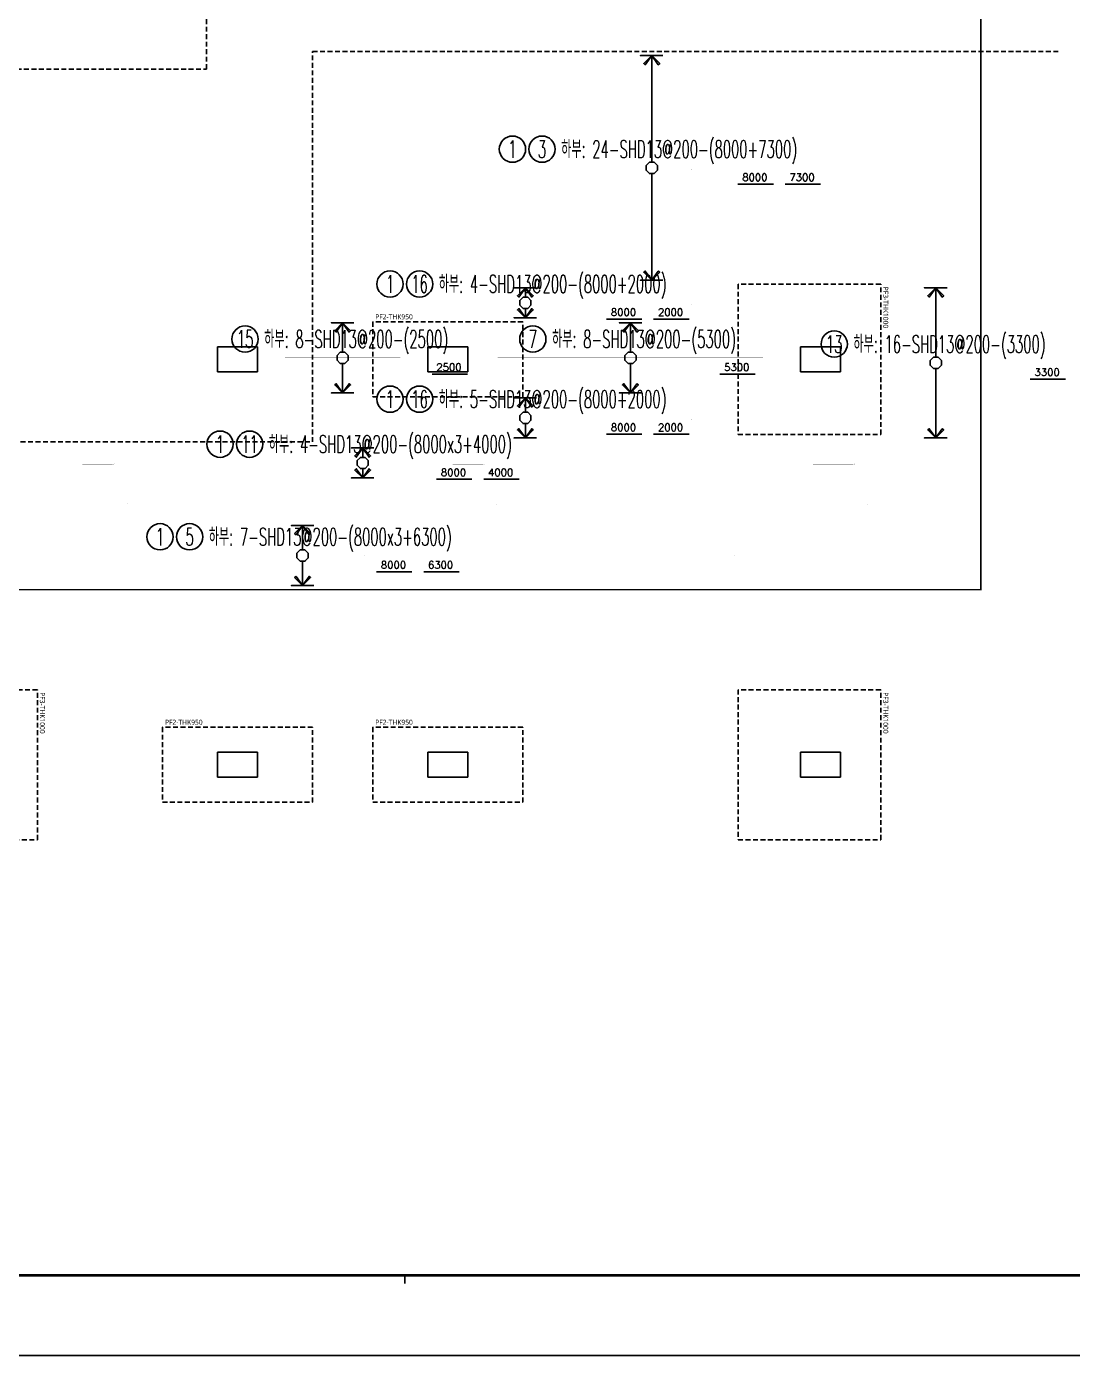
# Model space of a CAD drawing. Header units: millimetres. Extents: x 321717 to 696608, y -514806 to -16026.
# Drawn here: x 441112 to 462008, y -337232 to -310683 of the extents above; entities that cross this region are included whole.
import ezdxf
from ezdxf.enums import TextEntityAlignment as Align

# ---------------------------------------------------------------- set-up
doc = ezdxf.new("R2010")
doc.units = ezdxf.units.MM
doc.header["$LTSCALE"] = 65
doc.linetypes.add('XS-기초$0$HID', pattern=[2.3, 1.5, -0.8])
for name, color, linetype in [('NAME-F', 6, 'Continuous'), ('XDIM', 7, 'Continuous'), ('XREBAR', 1, 'Continuous'), ('XS-기초$0$MAT', 3, 'XS-기초$0$HID'), ('XS-기초$0$PILE-P', 4, 'XS-기초$0$HID'), ('XS-기초$0$WALL', 11, 'Continuous'), ('XS-기초$0$기초연단', 3, 'Continuous'), ('XTAG', 7, 'Continuous'), ('기초꺽임', 7, 'Continuous')]:
    doc.layers.add(name, color=color, linetype=linetype)
doc.layers.add('XS-기초$0$DEFPOINT', color=144, linetype='Continuous', plot=False)
doc.styles.add('XRebar', font='Romans.shx', dxfattribs={"bigfont": 'whgtxt.shx'})
doc.styles.add('XRebar2', font='Romans.shx')
doc.styles.add('XS-기초$0$맑은고딕', font='malgun_0.ttf')

# ---------------------------------------------------------------- blocks, each defined once
blk = doc.blocks.new('XS-기초$0$PF3')
at = {"layer": 'XS-기초$0$MAT', "linetype": 'XS-기초$0$HID'}
blk.add_lwpolyline([(-1500, -1650), (1500, -1650), (1500, 1200), (-1500, 1200)], close=True, dxfattribs=at)
at = {"layer": 'XS-기초$0$DEFPOINT', "color": 1, "style": 'XS-기초$0$맑은고딕'}
blk.add_text('PF3-THK1000', height=100, dxfattribs=at).set_placement((-1450, 1300), align=Align.MIDDLE_LEFT)
blk = doc.blocks.new('XS-기초$0$PF2')
at = {"layer": 'XS-기초$0$MAT', "linetype": 'XS-기초$0$HID'}
blk.add_lwpolyline([(-1500, -750), (1500, -750), (1500, 750), (-1500, 750)], close=True, dxfattribs=at)
at = {"layer": 'XS-기초$0$DEFPOINT', "color": 1, "style": 'XS-기초$0$맑은고딕'}
blk.add_text('PF2-THK950', height=100, dxfattribs=at).set_placement((-1450, 850), align=Align.MIDDLE_LEFT)
blk = doc.blocks.new('asdraa')
at = {"layer": 'XS-기초$0$WALL', "color": 5}
for p, q in [((9086, 8700), (9086, 8200)), ((9886, 8700), (9086, 8700)), ((9886, 8200), (9886, 8700)), ((13286, 8700), (13286, 8200)), ((14086, 8700), (13286, 8700)), ((14086, 8200), (14086, 8700)), ((20736, 8700), (20736, 8200)), ((21536, 8700), (20736, 8700)), ((21536, 8200), (21536, 8700)), ((9086, 8200), (9886, 8200)), ((13286, 8200), (14086, 8200)), ((20736, 8200), (21536, 8200)), ((9086, 600), (9086, 100)), ((9886, 600), (9086, 600)), ((9886, 100), (9886, 600)), ((13286, 600), (13286, 100)), ((14086, 600), (13286, 600)), ((14086, 100), (14086, 600)), ((20736, 600), (20736, 100)), ((21536, 600), (20736, 600)), ((21536, 100), (21536, 600)), ((9086, 100), (9886, 100)), ((13286, 100), (14086, 100)), ((20736, 100), (21536, 100))]:
    blk.add_line(p, q, dxfattribs=at)
at = {"layer": 'XS-기초$0$기초연단', "linetype": 'XS-기초$0$HID'}
for p, q in [((8866, 14250), (8866, 23621)), ((10986, 14600), (25881, 14600)), ((10986, 6800), (10986, 14600)), ((-22289, 14250), (8866, 14250)), ((-25496, 6800), (10986, 6800))]:
    blk.add_line(p, q, dxfattribs=at)
at = {"layer": '기초꺽임', "color": 1, "const_width": 30}
blk.add_lwpolyline([(-22289, 23621), (-22289, 0), (0, 0), (0, 3850), (24336, 3850), (24336, 23621)], dxfattribs=at)
at = {"layer": 'XS-기초$0$PILE-P', "rotation": 270}
for p in [(21136, 8450), (4286, 350), (21136, 350)]:
    blk.add_blockref('XS-기초$0$PF3', p, dxfattribs=at)
at = {"layer": 'XS-기초$0$PILE-P'}
for p in [(13686, 8450), (9486, 350), (13686, 350)]:
    blk.add_blockref('XS-기초$0$PF2', p, dxfattribs=at)
blk = doc.blocks.new('dhs_sheet2e')
at = {"color": 7}
blk.add_line((55508.9, 1997.6), (55508.9, 1797.9), dxfattribs=at)
blk.add_lwpolyline([(84000, 0), (84000, 59329.4), (0, 59329.4), (0, 0)], close=True, dxfattribs=at)
at = {"color": 30, "const_width": 64.9}
blk.add_lwpolyline([(81003.6, 57331.7), (2996.4, 57331.7), (2996.4, 1997.6), (81003.6, 1997.6)], close=True, dxfattribs=at)
blk = doc.blocks.new('SDHSDHS')
at = {"color": 255, "xscale": 0.75, "yscale": 0.75, "zscale": 0.75}
blk.add_blockref('dhs_sheet2e', (0, 0), dxfattribs=at)
blk = doc.blocks.new('*U66', base_point=(457544.2278, -317026.577))
at = {"layer": 'XTAG', "color": 0, "linetype": 'Continuous', "ltscale": 6.95304e-310}
blk.add_circle((457248.9153, -317026.577), 262.5, dxfattribs=at)
at = {"layer": 'XTAG', "color": 0, "linetype": 'Continuous', "ltscale": 6.95304e-310, "style": 'XRebar', "width": 0.55}
blk.add_text('13', height=350, dxfattribs=at).set_placement((457248.9153, -317026.577), align=Align.MIDDLE_CENTER)
blk.add_text('하부: 16-SHD13@200-(3300)', height=350, dxfattribs=at).set_placement((457631.7278, -317026.577), align=Align.MIDDLE_LEFT)
blk = doc.blocks.new('*U68', base_point=(445772.7992, -316926.577))
at = {"layer": 'XTAG', "color": 0, "linetype": 'Continuous', "ltscale": 6.95304e-310}
blk.add_circle((445477.4867, -316926.577), 262.5, dxfattribs=at)
at = {"layer": 'XTAG', "color": 0, "linetype": 'Continuous', "ltscale": 6.95304e-310, "style": 'XRebar', "width": 0.55}
blk.add_text('하부: 8-SHD13@200-(2500)', height=350, dxfattribs=at).set_placement((445860.2992, -316926.577), align=Align.MIDDLE_LEFT)
blk.add_text('15', height=350, dxfattribs=at).set_placement((445477.4867, -316926.577), align=Align.MIDDLE_CENTER)
blk = doc.blocks.new('*U69', base_point=(451522.7992, -316926.577))
at = {"layer": 'XTAG', "color": 0, "linetype": 'Continuous', "ltscale": 6.95304e-310}
blk.add_circle((451227.4867, -316926.577), 262.5, dxfattribs=at)
at = {"layer": 'XTAG', "color": 0, "linetype": 'Continuous', "ltscale": 6.95304e-310, "style": 'XRebar', "width": 0.55}
blk.add_text('하부: 8-SHD13@200-(5300)', height=350, dxfattribs=at).set_placement((451610.2992, -316926.577), align=Align.MIDDLE_LEFT)
blk.add_text('7', height=350, dxfattribs=at).set_placement((451227.4867, -316926.577), align=Align.MIDDLE_CENTER)
blk = doc.blocks.new('*U88', base_point=(444664.1385, -320876.577))
at = {"layer": 'XTAG', "color": 0, "linetype": 'Continuous', "ltscale": 6.95304e-310}
for centre in [(443778.201, -320876.577), (444368.826, -320876.577)]:
    blk.add_circle(centre, 262.5, dxfattribs=at)
at = {"layer": 'XTAG', "color": 0, "linetype": 'Continuous', "ltscale": 6.95304e-310, "style": 'XRebar', "width": 0.55}
for s, p in [('1', (443778.201, -320876.577)), ('5', (444368.826, -320876.577))]:
    blk.add_text(s, height=350, dxfattribs=at).set_placement(p, align=Align.MIDDLE_CENTER)
blk.add_text('하부: 7-SHD13@200-(8000x3+6300)', height=350, dxfattribs=at).set_placement((444751.6385, -320876.577), align=Align.MIDDLE_LEFT)
blk = doc.blocks.new('*U91', base_point=(445864.1384, -319026.577))
at = {"layer": 'XTAG', "color": 0, "linetype": 'Continuous', "ltscale": 6.95304e-310}
for centre in [(444978.2009, -319026.577), (445568.8259, -319026.577)]:
    blk.add_circle(centre, 262.5, dxfattribs=at)
at = {"layer": 'XTAG', "color": 0, "linetype": 'Continuous', "ltscale": 6.95304e-310, "style": 'XRebar', "width": 0.55}
for s, p in [('1', (444978.2009, -319026.577)), ('11', (445568.8259, -319026.577))]:
    blk.add_text(s, height=350, dxfattribs=at).set_placement(p, align=Align.MIDDLE_CENTER)
blk.add_text('하부: 4-SHD13@200-(8000x3+4000)', height=350, dxfattribs=at).set_placement((445951.6384, -319026.577), align=Align.MIDDLE_LEFT)
blk = doc.blocks.new('*U92', base_point=(449259.4956, -318126.577))
at = {"layer": 'XTAG', "color": 0, "linetype": 'Continuous', "ltscale": 6.95304e-310}
for centre in [(448373.5581, -318126.577), (448964.1831, -318126.577)]:
    blk.add_circle(centre, 262.5, dxfattribs=at)
at = {"layer": 'XTAG', "color": 0, "linetype": 'Continuous', "ltscale": 6.95304e-310, "style": 'XRebar', "width": 0.55}
for s, p in [('1', (448373.5581, -318126.577)), ('16', (448964.1831, -318126.577))]:
    blk.add_text(s, height=350, dxfattribs=at).set_placement(p, align=Align.MIDDLE_CENTER)
blk.add_text('하부: 5-SHD13@200-(8000+2000)', height=350, dxfattribs=at).set_placement((449346.9956, -318126.577), align=Align.MIDDLE_LEFT)
blk = doc.blocks.new('*U93', base_point=(449259.4956, -315826.577))
at = {"layer": 'XTAG', "color": 0, "linetype": 'Continuous', "ltscale": 6.95304e-310}
for centre in [(448373.5581, -315826.577), (448964.1831, -315826.577)]:
    blk.add_circle(centre, 262.5, dxfattribs=at)
at = {"layer": 'XTAG', "color": 0, "linetype": 'Continuous', "ltscale": 6.95304e-310, "style": 'XRebar', "width": 0.55}
for s, p in [('1', (448373.5581, -315826.577)), ('16', (448964.1831, -315826.577))]:
    blk.add_text(s, height=350, dxfattribs=at).set_placement(p, align=Align.MIDDLE_CENTER)
blk.add_text('하부: 4-SHD13@200-(8000+2000)', height=350, dxfattribs=at).set_placement((449346.9956, -315826.577), align=Align.MIDDLE_LEFT)
blk = doc.blocks.new('*U94', base_point=(451705.9242, -313131.577))
at = {"layer": 'XTAG', "color": 0, "linetype": 'Continuous', "ltscale": 6.95304e-310}
for centre in [(450819.9867, -313131.577), (451410.6117, -313131.577)]:
    blk.add_circle(centre, 262.5, dxfattribs=at)
at = {"layer": 'XTAG', "color": 0, "linetype": 'Continuous', "ltscale": 6.95304e-310, "style": 'XRebar', "width": 0.55}
for s, p in [('1', (450819.9867, -313131.577)), ('3', (451410.6117, -313131.577))]:
    blk.add_text(s, height=350, dxfattribs=at).set_placement(p, align=Align.MIDDLE_CENTER)
blk.add_text('하부: 24-SHD13@200-(8000+7300)', height=350, dxfattribs=at).set_placement((451793.4242, -313131.577), align=Align.MIDDLE_LEFT)

msp = doc.modelspace()

# ---------------------------------------------------------------- linework, layer by layer
at = {"layer": 'XDIM', "color": 250, "linetype": 'Continuous', "ltscale": 4.8161e-312}
for p, q in [((455185.8, -313306.6), (455185.8, -313306.6)), ((456127.2, -313306.6), (456127.2, -313306.6)), ((452559.8, -316001.6), (452559.8, -316001.6)), ((453501.2, -316001.6), (453501.2, -316001.6)), ((449073.1, -317101.6), (449073.1, -317101.6)), ((454823.1, -317101.6), (454823.1, -317101.6)), ((461024.1, -317201.6), (461024.1, -317201.6)), ((452559.8, -318301.6), (452559.8, -318301.6)), ((453501.2, -318301.6), (453501.2, -318301.6)), ((449164.4, -319201.6), (449164.4, -319201.6)), ((450105.8, -319201.6), (450105.8, -319201.6)), ((447964.4, -321051.6), (447964.4, -321051.6)), ((448905.8, -321051.6), (448905.8, -321051.6))]:
    msp.add_line(p, q, dxfattribs=at)
at = {"layer": 'XDIM', "color": 4, "linetype": 'Continuous'}
for points in [[(453602.3, -312384.1), (453602.3, -313394.1), (453555.7, -313394.1), (453648.9, -313394.1), (453714.8, -313460), (453714.8, -313553.2), (453648.9, -313619.1), (453555.7, -313619.1), (453489.8, -313553.2), (453489.8, -313460), (453555.7, -313394.1), (453602.3, -313394.1), (453602.3, -312384.1), (453602.3, -312384.1), (453602.3, -311261.6), (453761.4, -311420.7), (453731.3, -311445.9), (453602.3, -311261.6), (453443.2, -311420.7), (453473.2, -311445.9), (453602.3, -311261.6), (453377.3, -311261.6), (453827.3, -311261.6)], [(453602.3, -314629.1), (453602.3, -313619.1), (453648.9, -313619.1), (453555.7, -313619.1), (453489.8, -313553.2), (453489.8, -313460), (453555.7, -313394.1), (453648.9, -313394.1), (453714.8, -313460), (453714.8, -313553.2), (453648.9, -313619.1), (453602.3, -313619.1), (453602.3, -314629.1), (453602.3, -314629.1), (453602.3, -315751.6), (453443.2, -315592.5), (453473.2, -315567.3), (453602.3, -315751.6), (453761.4, -315592.5), (453731.3, -315567.3), (453602.3, -315751.6), (453377.3, -315751.6), (453827.3, -315751.6)]]:
    msp.add_lwpolyline(points, dxfattribs=at)
at = {"layer": 'XDIM', "color": 1, "linetype": 'Continuous', "ltscale": 4.8161e-312}
for points in [[(455325.8, -313831.6), (456032.7, -313831.6)], [(456267.2, -313831.6), (456974.1, -313831.6)], [(452699.8, -316526.6), (453406.7, -316526.6)], [(453641.2, -316526.6), (454348.1, -316526.6)], [(449213.1, -317626.6), (449920, -317626.6)], [(454963.1, -317626.6), (455670, -317626.6)], [(461164.1, -317726.6), (461871, -317726.6)], [(452699.8, -318826.6), (453406.7, -318826.6)], [(453641.2, -318826.6), (454348.1, -318826.6)], [(449304.4, -319726.6), (450011.3, -319726.6)], [(450245.8, -319726.6), (450952.7, -319726.6)], [(448104.4, -321576.6), (448811.3, -321576.6)], [(449045.8, -321576.6), (449752.7, -321576.6)]]:
    msp.add_lwpolyline(points, dxfattribs=at)
at = {"layer": 'XDIM', "color": 4, "linetype": 'Continuous', "ltscale": 3.44899e-307}
for points in [[(451077.3, -316051.6), (451077.3, -316089.1), (451030.7, -316089.1), (451123.9, -316089.1), (451189.8, -316155), (451189.8, -316248.2), (451123.9, -316314.1), (451030.7, -316314.1), (450964.8, -316248.2), (450964.8, -316155), (451030.7, -316089.1), (451077.3, -316089.1), (451077.3, -316051.6), (451077.3, -316051.6), (451077.3, -315901.6), (451236.4, -316060.7), (451206.3, -316085.9), (451077.3, -315901.6), (450918.2, -316060.7), (450948.2, -316085.9), (451077.3, -315901.6), (450852.3, -315901.6), (451302.3, -315901.6)], [(459277.3, -316651.6), (459277.3, -317289.1), (459230.7, -317289.1), (459323.9, -317289.1), (459389.8, -317355), (459389.8, -317448.2), (459323.9, -317514.1), (459230.7, -317514.1), (459164.8, -317448.2), (459164.8, -317355), (459230.7, -317289.1), (459277.3, -317289.1), (459277.3, -316651.6), (459277.3, -316651.6), (459277.3, -315901.6), (459436.4, -316060.7), (459406.3, -316085.9), (459277.3, -315901.6), (459118.2, -316060.7), (459148.2, -316085.9), (459277.3, -315901.6), (459052.3, -315901.6), (459502.3, -315901.6)], [(451077.3, -316351.6), (451077.3, -316314.1), (451123.9, -316314.1), (451030.7, -316314.1), (450964.8, -316248.2), (450964.8, -316155), (451030.7, -316089.1), (451123.9, -316089.1), (451189.8, -316155), (451189.8, -316248.2), (451123.9, -316314.1), (451077.3, -316314.1), (451077.3, -316351.6), (451077.3, -316351.6), (451077.3, -316501.6), (450918.2, -316342.5), (450948.2, -316317.3), (451077.3, -316501.6), (451236.4, -316342.5), (451206.3, -316317.3), (451077.3, -316501.6), (450852.3, -316501.6), (451302.3, -316501.6)], [(447427.3, -316951.6), (447427.3, -317189.1), (447380.7, -317189.1), (447473.9, -317189.1), (447539.8, -317255), (447539.8, -317348.2), (447473.9, -317414.1), (447380.7, -317414.1), (447314.8, -317348.2), (447314.8, -317255), (447380.7, -317189.1), (447427.3, -317189.1), (447427.3, -316951.6), (447427.3, -316951.6), (447427.3, -316601.6), (447586.4, -316760.7), (447556.3, -316785.9), (447427.3, -316601.6), (447268.2, -316760.7), (447298.2, -316785.9), (447427.3, -316601.6), (447202.3, -316601.6), (447652.3, -316601.6)], [(453177.3, -316951.6), (453177.3, -317189.1), (453130.7, -317189.1), (453223.9, -317189.1), (453289.8, -317255), (453289.8, -317348.2), (453223.9, -317414.1), (453130.7, -317414.1), (453064.8, -317348.2), (453064.8, -317255), (453130.7, -317189.1), (453177.3, -317189.1), (453177.3, -316951.6), (453177.3, -316951.6), (453177.3, -316601.6), (453336.4, -316760.7), (453306.3, -316785.9), (453177.3, -316601.6), (453018.2, -316760.7), (453048.2, -316785.9), (453177.3, -316601.6), (452952.3, -316601.6), (453402.3, -316601.6)], [(447427.3, -317651.6), (447427.3, -317414.1), (447473.9, -317414.1), (447380.7, -317414.1), (447314.8, -317348.2), (447314.8, -317255), (447380.7, -317189.1), (447473.9, -317189.1), (447539.8, -317255), (447539.8, -317348.2), (447473.9, -317414.1), (447427.3, -317414.1), (447427.3, -317651.6), (447427.3, -317651.6), (447427.3, -318001.6), (447268.2, -317842.5), (447298.2, -317817.3), (447427.3, -318001.6), (447586.4, -317842.5), (447556.3, -317817.3), (447427.3, -318001.6), (447202.3, -318001.6), (447652.3, -318001.6)], [(453177.3, -317651.6), (453177.3, -317414.1), (453223.9, -317414.1), (453130.7, -317414.1), (453064.8, -317348.2), (453064.8, -317255), (453130.7, -317189.1), (453223.9, -317189.1), (453289.8, -317255), (453289.8, -317348.2), (453223.9, -317414.1), (453177.3, -317414.1), (453177.3, -317651.6), (453177.3, -317651.6), (453177.3, -318001.6), (453018.2, -317842.5), (453048.2, -317817.3), (453177.3, -318001.6), (453336.4, -317842.5), (453306.3, -317817.3), (453177.3, -318001.6), (452952.3, -318001.6), (453402.3, -318001.6)], [(459277.3, -318151.6), (459277.3, -317514.1), (459323.9, -317514.1), (459230.7, -317514.1), (459164.8, -317448.2), (459164.8, -317355), (459230.7, -317289.1), (459323.9, -317289.1), (459389.8, -317355), (459389.8, -317448.2), (459323.9, -317514.1), (459277.3, -317514.1), (459277.3, -318151.6), (459277.3, -318151.6), (459277.3, -318901.6), (459118.2, -318742.5), (459148.2, -318717.3), (459277.3, -318901.6), (459436.4, -318742.5), (459406.3, -318717.3), (459277.3, -318901.6), (459052.3, -318901.6), (459502.3, -318901.6)], [(451077.3, -318301.6), (451077.3, -318389.1), (451030.7, -318389.1), (451123.9, -318389.1), (451189.8, -318455), (451189.8, -318548.2), (451123.9, -318614.1), (451030.7, -318614.1), (450964.8, -318548.2), (450964.8, -318455), (451030.7, -318389.1), (451077.3, -318389.1), (451077.3, -318301.6), (451077.3, -318301.6), (451077.3, -318101.6), (451236.4, -318260.7), (451206.3, -318285.9), (451077.3, -318101.6), (450918.2, -318260.7), (450948.2, -318285.9), (451077.3, -318101.6), (450852.3, -318101.6), (451302.3, -318101.6)], [(451077.3, -318701.6), (451077.3, -318614.1), (451123.9, -318614.1), (451030.7, -318614.1), (450964.8, -318548.2), (450964.8, -318455), (451030.7, -318389.1), (451123.9, -318389.1), (451189.8, -318455), (451189.8, -318548.2), (451123.9, -318614.1), (451077.3, -318614.1), (451077.3, -318701.6), (451077.3, -318701.6), (451077.3, -318901.6), (450918.2, -318742.5), (450948.2, -318717.3), (451077.3, -318901.6), (451236.4, -318742.5), (451206.3, -318717.3), (451077.3, -318901.6), (450852.3, -318901.6), (451302.3, -318901.6)], [(446627.3, -320951.6), (446627.3, -321139.1), (446580.7, -321139.1), (446673.9, -321139.1), (446739.8, -321205), (446739.8, -321298.2), (446673.9, -321364.1), (446580.7, -321364.1), (446514.8, -321298.2), (446514.8, -321205), (446580.7, -321139.1), (446627.3, -321139.1), (446627.3, -320951.6), (446627.3, -320951.6), (446627.3, -320651.6), (446786.4, -320810.7), (446756.3, -320835.9), (446627.3, -320651.6), (446468.2, -320810.7), (446498.2, -320835.9), (446627.3, -320651.6), (446402.3, -320651.6), (446852.3, -320651.6)], [(446627.3, -321551.6), (446627.3, -321364.1), (446673.9, -321364.1), (446580.7, -321364.1), (446514.8, -321298.2), (446514.8, -321205), (446580.7, -321139.1), (446673.9, -321139.1), (446739.8, -321205), (446739.8, -321298.2), (446673.9, -321364.1), (446627.3, -321364.1), (446627.3, -321551.6), (446627.3, -321551.6), (446627.3, -321851.6), (446468.2, -321692.5), (446498.2, -321667.3), (446627.3, -321851.6), (446786.4, -321692.5), (446756.3, -321667.3), (446627.3, -321851.6), (446402.3, -321851.6), (446852.3, -321851.6)]]:
    msp.add_lwpolyline(points, dxfattribs=at)
at = {"layer": 'XDIM', "color": 4, "linetype": 'Continuous', "ltscale": 3.44899e-307, "elevation": -1.5}
for points in [[(447827.3, -319251.6), (447827.3, -319289.1), (447780.7, -319289.1), (447873.9, -319289.1), (447939.8, -319355), (447939.8, -319448.2), (447873.9, -319514.1), (447780.7, -319514.1), (447714.8, -319448.2), (447714.8, -319355), (447780.7, -319289.1), (447827.3, -319289.1), (447827.3, -319251.6), (447827.3, -319251.6), (447827.3, -319101.6), (447986.4, -319260.7), (447956.3, -319285.9), (447827.3, -319101.6), (447668.2, -319260.7), (447698.2, -319285.9), (447827.3, -319101.6), (447602.3, -319101.6), (448052.3, -319101.6)], [(447827.3, -319551.6), (447827.3, -319514.1), (447873.9, -319514.1), (447780.7, -319514.1), (447714.8, -319448.2), (447714.8, -319355), (447780.7, -319289.1), (447873.9, -319289.1), (447939.8, -319355), (447939.8, -319448.2), (447873.9, -319514.1), (447827.3, -319514.1), (447827.3, -319551.6), (447827.3, -319551.6), (447827.3, -319701.6), (447668.2, -319542.5), (447698.2, -319517.3), (447827.3, -319701.6), (447986.4, -319542.5), (447956.3, -319517.3), (447827.3, -319701.6), (447602.3, -319701.6), (448052.3, -319701.6)]]:
    msp.add_lwpolyline(points, dxfattribs=at)
at = {"layer": 'XREBAR', "color": 11, "linetype": 'Continuous', "const_width": 1}
for points in [[(446377.3, -313506.6), (446377.3, -313506.6), (454377.3, -313506.6), (454377.3, -313506.6)], [(453527.3, -313544.1), (453527.3, -313544.1), (454377.3, -313544.1), (454396, -313539.1), (454409.8, -313525.3), (454414.8, -313506.6), (460827.3, -313506.6), (460827.3, -313506.6)]]:
    msp.add_lwpolyline(points, dxfattribs=at)
at = {"layer": 'XREBAR', "color": 11, "linetype": 'Continuous', "ltscale": 3.44899e-307, "const_width": 1}
for points in [[(446377.3, -316201.6), (446377.3, -316201.6), (454377.3, -316201.6), (454377.3, -316201.6)], [(453777.3, -316239.1), (453777.3, -316239.1), (454377.3, -316239.1), (454396, -316234.1), (454409.8, -316220.3), (454414.8, -316201.6), (455777.3, -316201.6), (455777.3, -316201.6)], [(446277.3, -317301.6), (446277.3, -317301.6), (448577.3, -317301.6), (448577.3, -317301.6)], [(450527.3, -317301.6), (450527.3, -317301.6), (455827.3, -317301.6), (455827.3, -317301.6)], [(457627.3, -317401.6), (457627.3, -317401.6), (460927.3, -317401.6), (460927.3, -317401.6)], [(446377.3, -318501.6), (446377.3, -318501.6), (454377.3, -318501.6), (454377.3, -318501.6)], [(453777.3, -318539.1), (453777.3, -318539.1), (454377.3, -318539.1), (454396, -318534.1), (454409.8, -318520.3), (454414.8, -318501.6), (455777.3, -318501.6), (455777.3, -318501.6)], [(434827.3, -319401.6), (434827.3, -319401.6), (442827.3, -319401.6), (442827.3, -319401.6)], [(442227.3, -319439.1), (442227.3, -319439.1), (442827.3, -319439.1), (442846, -319434.1), (442859.8, -319420.3), (442864.8, -319401.6), (450227.3, -319401.6), (450227.3, -319401.6)], [(449627.3, -319439.1), (449627.3, -319439.1), (450227.3, -319439.1), (450246, -319434.1), (450259.8, -319420.3), (450264.8, -319401.6), (457627.3, -319401.6), (457627.3, -319401.6)], [(456827.3, -319439.1), (456827.3, -319439.1), (457627.3, -319439.1), (457646, -319434.1), (457659.8, -319420.3), (457664.8, -319401.6), (460827.3, -319401.6), (460827.3, -319401.6)], [(435102.3, -320239.1), (435102.3, -320239.1), (435702.3, -320239.1), (435721, -320234.1), (435734.8, -320220.3), (435739.8, -320201.6), (443102.3, -320201.6), (443102.3, -320201.6)], [(442502.3, -320239.1), (442502.3, -320239.1), (443102.3, -320239.1), (443121, -320234.1), (443134.8, -320220.3), (443139.8, -320201.6), (450502.3, -320201.6), (450502.3, -320201.6)], [(449902.3, -320239.1), (449902.3, -320239.1), (450502.3, -320239.1), (450521, -320234.1), (450534.8, -320220.3), (450539.8, -320201.6), (457902.3, -320201.6), (457902.3, -320201.6)], [(457127.3, -320239.1), (457127.3, -320239.1), (457902.3, -320239.1), (457921, -320234.1), (457934.8, -320220.3), (457939.8, -320201.6), (460827.3, -320201.6), (460827.3, -320201.6)], [(439827.3, -321289.1), (439827.3, -321289.1), (440427.3, -321289.1), (440446, -321284.1), (440459.8, -321270.3), (440464.8, -321251.6), (447827.3, -321251.6), (447827.3, -321251.6)], [(447227.3, -321289.1), (447227.3, -321289.1), (447827.3, -321289.1), (447846, -321284.1), (447859.8, -321270.3), (447864.8, -321251.6), (455227.3, -321251.6), (455227.3, -321251.6)], [(454527.3, -321289.1), (454527.3, -321289.1), (455227.3, -321289.1), (455246, -321284.1), (455259.8, -321270.3), (455264.8, -321251.6), (460827.3, -321251.6), (460827.3, -321251.6)]]:
    msp.add_lwpolyline(points, dxfattribs=at)

# ---------------------------------------------------------------- block references
at = {"layer": 'NAME-F'}
msp.add_blockref('asdraa', (435841.3, -325781.6), dxfattribs=at)
at = {"layer": 'XREBAR', "xscale": 1.066666667546955, "yscale": 1.066666667546955, "zscale": 1.066666667546955}
msp.add_blockref('SDHSDHS', (404263.6, -337232.3), dxfattribs=at)
at = {"layer": 'XTAG', "color": 11, "linetype": 'Continuous', "ltscale": 6.95304e-310}
for name, p in [('*U94', (451705.9, -313131.6)), ('*U93', (449259.5, -315826.6)), ('*U68', (445772.8, -316926.6)), ('*U69', (451522.8, -316926.6)), ('*U66', (457544.2, -317026.6)), ('*U92', (449259.5, -318126.6)), ('*U91', (445864.1, -319026.6)), ('*U88', (444664.1, -320876.6))]:
    msp.add_blockref(name, p, dxfattribs=at)

# ---------------------------------------------------------------- texts
at = {"layer": 'XDIM', "color": 3, "linetype": 'Continuous', "ltscale": 4.8161e-312, "style": 'XRebar2'}
for s, p in [('8000', (455664.2, -313812.4)), ('7300', (456605.6, -313812.4)), ('8000', (453038.1, -316507.4)), ('2000', (453979.6, -316507.4)), ('2500', (449551.4, -317607.4)), ('5300', (455301.4, -317607.4)), ('3300', (461502.5, -317707.4)), ('8000', (453038.1, -318807.4)), ('2000', (453979.6, -318807.4)), ('8000', (449642.8, -319707.4)), ('4000', (450584.2, -319707.4)), ('8000', (448442.8, -321557.4)), ('6300', (449384.2, -321557.4))]:
    msp.add_text(s, height=147, dxfattribs=at).set_placement(p, align=Align.BOTTOM_CENTER)

doc.saveas('drawing.dxf')
